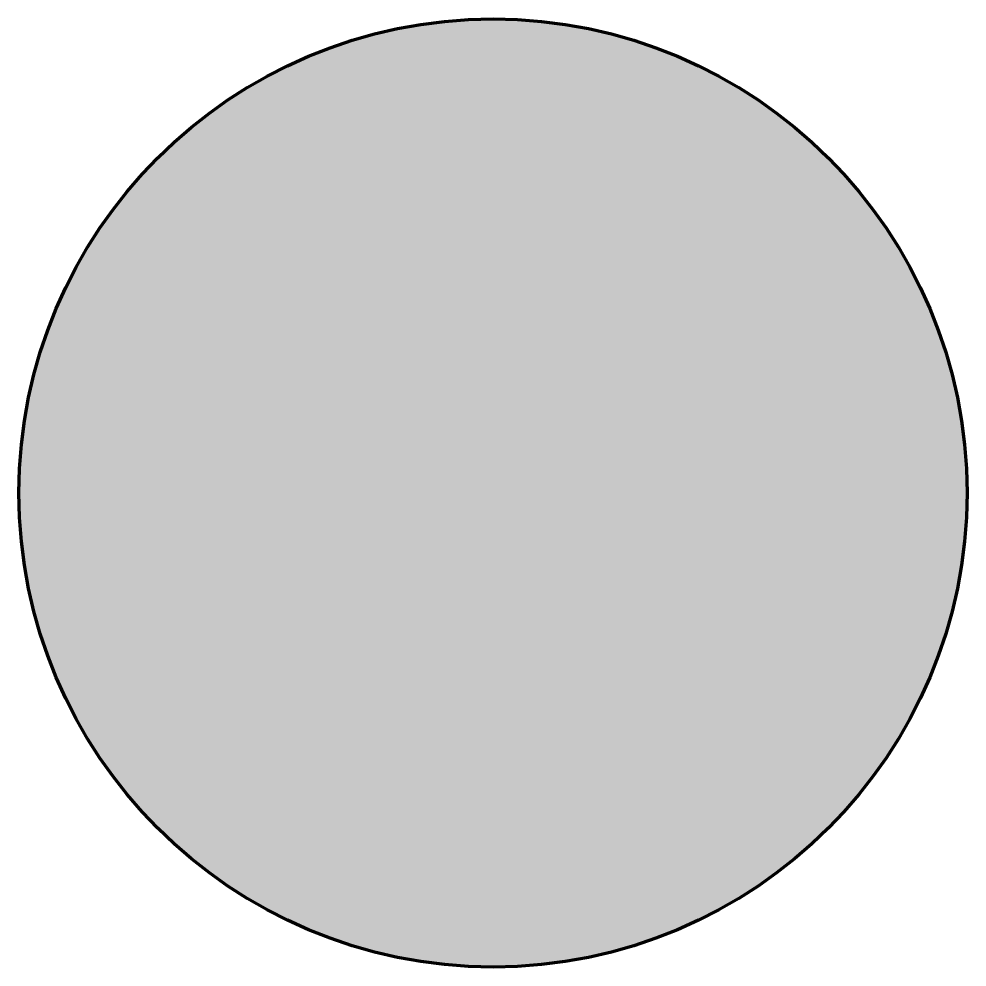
# Model space of a CAD drawing. Header units: millimetres. Extents: x 0.17 to 5.17, y 0.14 to 5.14.
import ezdxf

# ---------------------------------------------------------------- set-up
doc = ezdxf.new("R2010")
doc.units = ezdxf.units.MM
doc.layers.add('Dielectric', color=40, linetype='Continuous', lineweight=200)
doc.layers.add('Izolatie exterioara', color=35, linetype='Continuous', lineweight=211)

msp = doc.modelspace()

# ---------------------------------------------------------------- hatches: boundary and pattern name
at = {"layer": 'Dielectric'}
h = msp.add_hatch(color=256, dxfattribs=at)
h.dxf.hatch_style = 1
h.paths.add_polyline_path([(0.1683, 2.638, 1), (5.1683, 2.638, 1)])

# ---------------------------------------------------------------- linework, layer by layer
at = {"layer": 'Izolatie exterioara'}
msp.add_circle((2.6683, 2.638, 0.0286), 2.5, dxfattribs=at)

doc.saveas('drawing.dxf')
